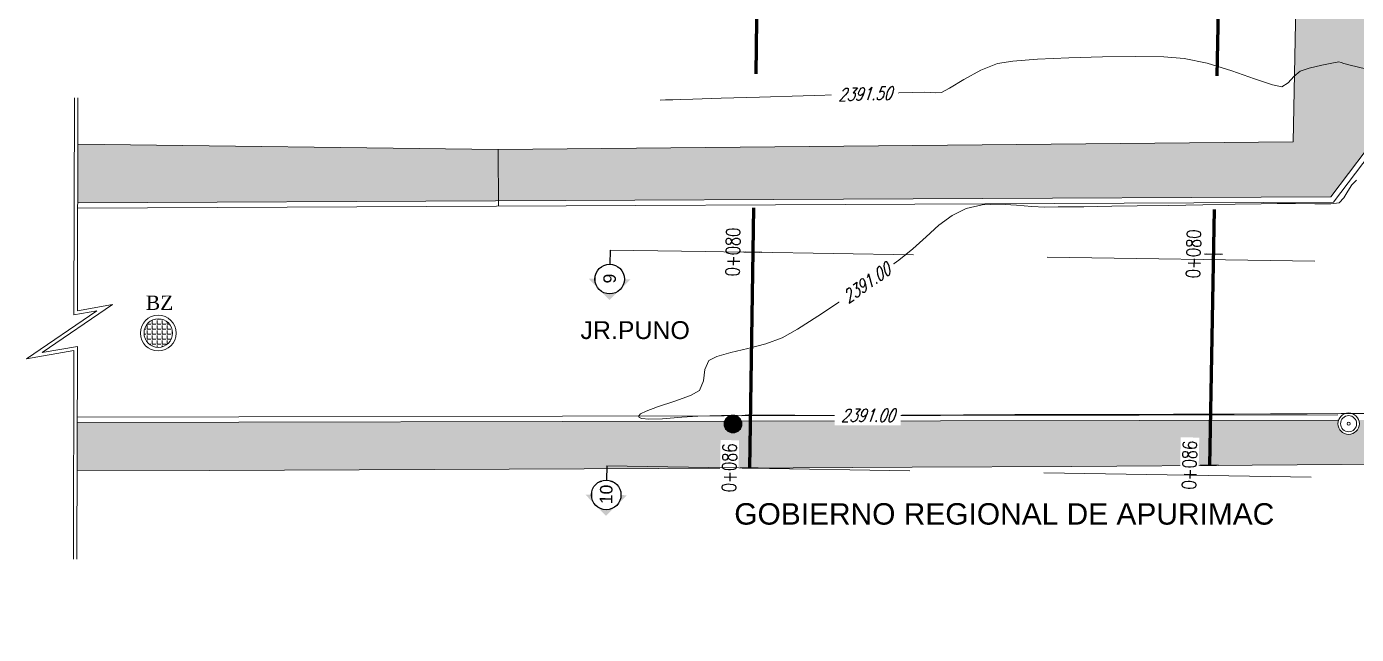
# Model space of a CAD drawing. Header units: metres. Extents: x 0 to 730306, y 0 to 8491524.
# Drawn here: x 729519.78 to 729557.05, y 8491322.2 to 8491339.22 of the extents above; entities that cross this region are included whole.
import ezdxf

# ---------------------------------------------------------------- set-up
doc = ezdxf.new("R2010")
doc.units = ezdxf.units.M
doc.linetypes.add('HIDDEN', pattern=[0.375, 0.25, -0.125])
for name, color, linetype in [('C-ALIG', 9, 'HIDDEN'), ('C-TOPO-MINR', 8, 'Continuous'), ('C-TOPO-TEXT', 7, 'Continuous'), ('G-Formatos', 7, 'Continuous'), ('LINEAS DE SECCIÓN', 150, 'HIDDEN'), ('TEXTO DE SECCIÓN', 11, 'Continuous'), ('V-NODE-TEXT', 11, 'Continuous')]:
    doc.layers.add(name, color=color, linetype=linetype)
for name, color, linetype, lineweight in [('CALLES', 5, 'Continuous', 18), ('ESPINAS', 86, 'Continuous', 0), ('HACH', 7, 'Continuous', 0), ('T-POSTE', 7, 'Continuous', 25), ('TEX-2', 5, 'Continuous', 5), ('TEXTO', 255, 'Continuous', 0)]:
    doc.layers.add(name, color=color, linetype=linetype, lineweight=lineweight)
doc.styles.add('Arial', font='arial.ttf')
doc.styles.add('ROMANS-SP', font='simplex.shx', dxfattribs={"width": 0.75, "height": 1.8, "bigfont": '@extfont2.shx'})
doc.styles.add('SIMPLEX', font='simplex.shx', dxfattribs={"width": 0.75, "oblique": 20, "height": 1.75})
doc.styles.get("Standard").update_dxf_attribs({"font": 'arial.ttf'})

# ---------------------------------------------------------------- blocks, each defined once
blk = doc.blocks.new('AeccTickLine')
blk.add_line((0, -0.5), (0, 0.5))
blk = doc.blocks.new('AeccSectionMark')
at = {"linetype": 'ByBlock', "lineweight": -2}
h = blk.add_hatch(color=0, dxfattribs=at)
h.paths.add_polyline_path([(6, 7.207), (5.646, 6.854, -0.414214), (6.354, 6.854)])
h.paths.add_polyline_path([(5.646, 6.854), (5.293, 6.5), (5.5, 6.5, -0.198912)])
h.paths.add_polyline_path([(6.354, 6.854, -0.198912), (6.5, 6.5), (6.707, 6.5)])
at = {"color": 0, "linetype": 'ByBlock', "lineweight": -2}
blk.add_circle((6, 6.5), 0.5, dxfattribs=at)
blk = doc.blocks.new('HIDRANTE')
at = {"color": 1}
for radius in [0.388, 0.291, 0.0566]:
    blk.add_circle((0, 0), radius, dxfattribs=at)
blk = doc.blocks.new('*U155', base_point=(729556.832, 8491328.098, 2391.013))
at = {"color": 0, "linetype": 'ByBlock', "lineweight": -2, "xscale": 0.7727211238843856, "yscale": 0.7727211238843856, "zscale": 0.7727211238843856}
blk.add_blockref('HIDRANTE', (729556.832, 8491328.098, 2391.013), dxfattribs=at)
blk = doc.blocks.new('POSTE DE CONCRETO')
at = {"layer": 'T-POSTE', "lineweight": 0}
h = blk.add_hatch(dxfattribs=at)
h.set_pattern_fill('ANSI31', color=256, scale=0.02, angle=135)
edge = h.paths.add_edge_path()
edge.add_arc((0, 0), 1.73, 0, 360)
blk.add_circle((0, 0), 1.73, dxfattribs=at)
blk = doc.blocks.new('*U156', base_point=(729539.577, 8491328.089, 2391.164))
at = {"color": 3, "linetype": 'ByBlock', "lineweight": -2, "xscale": 0.1446221087505031, "yscale": 0.1446221087505031, "zscale": 0.1446221087505031}
blk.add_blockref('POSTE DE CONCRETO', (729539.577, 8491328.089, 2391.164), dxfattribs=at)
blk = doc.blocks.new('BUZON 2')
h = blk.add_hatch()
h.set_pattern_fill('ANGLE', color=0, scale=0.02)
h.set_pattern_definition([(0, (-729608.55375, -8491393.21117), (0, 0.1397), [0.1016, -0.0381]), (90, (-729608.55375, -8491393.21117), (-0.1397, 9e-18), [0.1016, -0.0381])])
h.paths.add_polyline_path([(-0.4, 0, 1), (0.4, 0, 1)])
at = {"color": 0}
for radius in [0.5, 0.4]:
    blk.add_circle((0, 0), radius, dxfattribs=at)
blk = doc.blocks.new('*U157', base_point=(729523.469, 8491330.635, 2391.151))
at = {"layer": 'V-NODE-TEXT', "color": 8, "linetype": 'ByBlock', "insert": (729523.119, 8491331.685, 2391.151), "char_height": 0.4, "attachment_point": 1}
blk.add_mtext('{\\fTimes New Roman|b0|i0|c0|p18;BZ}', dxfattribs=at)
blk = doc.blocks.new('*U158', base_point=(729523.469, 8491330.635, 2391.151))
at = {"color": 7, "linetype": 'ByBlock', "lineweight": -2}
blk.add_blockref('*U157', (729523.469, 8491330.635, 2391.151), dxfattribs=at)
blk = doc.blocks.new('*U159', base_point=(729523.469, 8491330.635, 2391.151))
at = {"color": 7, "linetype": 'ByBlock', "lineweight": -2}
for name in ['*U158', 'BUZON 2']:
    blk.add_blockref(name, (729523.469, 8491330.635, 2391.151), dxfattribs=at)

msp = doc.modelspace()

# ---------------------------------------------------------------- hatches: boundary and pattern name
at = {"layer": 'HACH', "lineweight": 0}
h = msp.add_hatch(dxfattribs=at)
h.set_pattern_fill('AR-B816', color=256, scale=0.001)
h.set_pattern_definition([(0, (-12.828, 1.7562), (0, 0.2032), []), (90, (-12.828, 1.7562), (-0.2032, 0.2032), [0.2032, -0.2032])])
h.paths.add_polyline_path([(729558.331, 8491341.646, -0.47408), (729558.032, 8491341.891, -0.476317), (729558.333, 8491342.136), (729558.381, 8491355.185), (729555.687, 8491356.332), (729555.58, 8491351.118), (729555.578, 8491350.984), (729555.577, 8491350.984), (729555.482, 8491346.354), (729555.273, 8491335.991), (729547.153, 8491335.913), (729547.149, 8491334.402), (729556.329, 8491334.446), (729558.314, 8491337.059)])
h.paths.add_polyline_path([(729547.153, 8491335.913), (729532.996, 8491335.777), (729533.002, 8491334.335), (729547.149, 8491334.402)])

# ---------------------------------------------------------------- linework, layer by layer
at = {"lineweight": 5}
for points in [[(729521.089, 8491324.307), (729521.102, 8491330.143), (729519.778, 8491329.913), (729521.751, 8491331.256), (729521.105, 8491331.143), (729521.118, 8491337.218)], [(729521.189, 8491324.307), (729521.203, 8491330.262), (729520.217, 8491330.091), (729522.19, 8491331.434), (729521.205, 8491331.262), (729521.218, 8491337.218)], [(729532.996, 8491335.777), (729533.003, 8491334.185)]]:
    msp.add_lwpolyline(points, dxfattribs=at)
at = {"layer": 'C-ALIG', "color": 5, "linetype": 'HIDDEN', "lineweight": 60, "ltscale": 30}
for p, q in [((729541.416, 8491412.886), (729540.036, 8491326.854)), ((729541.416, 8491412.886), (729540.036, 8491326.854)), ((729541.416, 8491412.886), (729540.036, 8491326.854)), ((729554.562, 8491412.827), (729552.931, 8491326.928))]:
    msp.add_line(p, q, dxfattribs=at)
at = {"layer": 'C-TOPO-MINR', "color": 84, "linetype": 'Continuous', "lineweight": 0}
for points, elevation in [([(729557.303, 8491338.032), (729556.876, 8491338.138), (729556.694, 8491338.187), (729556.623, 8491338.21), (729556.553, 8491338.229), (729556.404, 8491338.204), (729556.082, 8491338.14), (729555.725, 8491338.056), (729555.472, 8491337.971), (729555.293, 8491337.819), (729555.14, 8491337.64), (729554.963, 8491337.53), (729554.694, 8491337.583), (729554.195, 8491337.754), (729553.556, 8491337.978), (729552.867, 8491338.19), (729552.22, 8491338.327), (729551.649, 8491338.367), (729550.853, 8491338.38), (729549.933, 8491338.371), (729548.987, 8491338.343), (729548.115, 8491338.3), (729547.418, 8491338.245), (729546.994, 8491338.183), (729546.52, 8491337.998), (729546.044, 8491337.736), (729545.649, 8491337.495), (729545.42, 8491337.375), (729545.265, 8491337.36), (729545.111, 8491337.371), (729544.949, 8491337.38), (729544.616, 8491337.371), (729543.839, 8491337.348), (729542.766, 8491337.316), (729541.544, 8491337.279), (729540.32, 8491337.242), (729539.242, 8491337.21), (729538.456, 8491337.186), (729538.111, 8491337.175), (729537.894, 8491337.169), (729537.686, 8491337.164), (729537.538, 8491337.16)], 2391.5), ([(729557.055, 8491334.914), (729556.923, 8491334.782), (729556.811, 8491334.604), (729556.699, 8491334.423), (729556.563, 8491334.282), (729556.33, 8491334.256), (729555.883, 8491334.253), (729555.343, 8491334.259), (729554.828, 8491334.26), (729554.382, 8491334.253), (729553.65, 8491334.241), (729552.749, 8491334.226), (729551.795, 8491334.21), (729550.905, 8491334.196), (729550.197, 8491334.184), (729549.785, 8491334.178), (729549.409, 8491334.173), (729549.051, 8491334.17), (729548.693, 8491334.166), (729548.317, 8491334.162), (729547.955, 8491334.179), (729547.519, 8491334.217), (729547.044, 8491334.242), (729546.564, 8491334.223), (729546.116, 8491334.126), (729545.717, 8491333.929), (729545.347, 8491333.653), (729544.988, 8491333.33), (729544.622, 8491332.994), (729544.229, 8491332.679), (729543.796, 8491332.37), (729543.227, 8491331.969), (729542.592, 8491331.53), (729541.956, 8491331.104), (729541.389, 8491330.745), (729540.957, 8491330.506), (729540.501, 8491330.334), (729539.996, 8491330.199), (729539.515, 8491330.087), (729539.127, 8491329.982), (729538.903, 8491329.871), (729538.789, 8491329.611), (729538.748, 8491329.294), (729538.638, 8491329.023), (729538.383, 8491328.884), (729537.945, 8491328.728), (729537.464, 8491328.57), (729537.142, 8491328.451), (729536.986, 8491328.37), (729536.939, 8491328.321), (729536.936, 8491328.299), (729536.95, 8491328.274), (729537.022, 8491328.241), (729537.221, 8491328.221), (729537.601, 8491328.236), (729538.139, 8491328.283), (729538.591, 8491328.313), (729538.932, 8491328.318), (729539.257, 8491328.324), (729539.581, 8491328.329), (729539.922, 8491328.332), (729540.257, 8491328.333), (729540.743, 8491328.333), (729541.313, 8491328.332), (729541.898, 8491328.33), (729542.43, 8491328.329), (729542.841, 8491328.329), (729543.222, 8491328.329), (729543.587, 8491328.33), (729543.946, 8491328.331), (729544.308, 8491328.332), (729544.685, 8491328.334), (729545.15, 8491328.337), (729545.593, 8491328.341), (729546.036, 8491328.345), (729546.502, 8491328.348), (729546.875, 8491328.349), (729547.473, 8491328.351), (729548.242, 8491328.353), (729549.127, 8491328.355), (729550.071, 8491328.357), (729551.021, 8491328.359), (729551.922, 8491328.361), (729552.717, 8491328.363), (729553.627, 8491328.366), (729554.641, 8491328.371), (729555.67, 8491328.375), (729556.625, 8491328.379), (729557.417, 8491328.382)], 2391)]:
    msp.add_lwpolyline(points, dxfattribs=dict(at, elevation=elevation))
at = {"layer": 'CALLES', "lineweight": 13}
for points in [[(729521.215, 8491335.926), (729532.996, 8491335.777), (729555.273, 8491335.991), (729555.484, 8491346.463)], [(729558.331, 8491341.641), (729558.314, 8491337.059), (729556.329, 8491334.446), (729521.21, 8491334.28)], [(729558.481, 8491341.641), (729558.464, 8491337.008), (729556.403, 8491334.296), (729521.211, 8491334.13)], [(729539.327, 8491328.316), (729521.198, 8491328.28)], [(729539.327, 8491328.166), (729521.199, 8491328.13)], [(729556.532, 8491328.35), (729539.827, 8491328.317)], [(729556.532, 8491328.2), (729539.827, 8491328.167)], [(729521.195, 8491326.792), (729524.903, 8491326.788), (729539.603, 8491326.851), (729544.595, 8491326.883), (729549.076, 8491326.902), (729559.183, 8491326.971), (729563.516, 8491326.988)]]:
    msp.add_lwpolyline(points, dxfattribs=at)

# ---------------------------------------------------------------- block references
at = {"layer": 'ESPINAS', "lineweight": 5}
msp.add_blockref('*U159', (729523.469, 8491330.635, 2391.151), dxfattribs=at)
at = {"layer": 'ESPINAS'}
for name, p in [('*U156', (729539.577, 8491328.089, 2391.164)), ('*U155', (729556.832, 8491328.098, 2391.013))]:
    msp.add_blockref(name, p, dxfattribs=at)

# ---------------------------------------------------------------- texts
at = {"layer": 'TEX-2', "lineweight": 9, "style": 'Arial'}
msp.add_text('JR.PUNO', height=0.5, dxfattribs=at).set_placement((729535.302, 8491330.468, -2393.5))
at = {"layer": 'TEXTO', "style": 'Arial'}
msp.add_text('GOBIERNO REGIONAL DE APURIMAC', height=0.6, dxfattribs=at).set_placement((729539.613, 8491325.272, -2393.5))
at = {"layer": 'TEXTO DE SECCIÓN', "color": 11, "linetype": 'Continuous', "lineweight": -3, "char_height": 0.35, "attachment_point": 5, "rotation": 89.0815, "bg_fill": 3, "box_fill_scale": 1.635, "bg_fill_color": 256, "bg_fill_true_color": 13158600, "bg_fill_transparency": 0}
for s, insert, width in [('9', (729536.121, 8491332.161), 0.13283), ('10', (729536.024, 8491326.118), 0.26965)]:
    msp.add_mtext(s, dxfattribs=dict(at, insert=insert, width=width))

# ---------------------------------------------------------------- next in the draw order: texts
at = {"layer": 'C-TOPO-TEXT', "color": 7, "linetype": 'Continuous', "lineweight": 5, "insert": (729543.272, 8491337.331, 2391.5), "char_height": 0.36, "width": 1.65243, "attachment_point": 5, "rotation": 1.7126, "style": 'SIMPLEX', "bg_fill": 3, "box_fill_scale": 1.277778, "bg_fill_color": 256, "bg_fill_true_color": 13158600, "bg_fill_transparency": 0}
msp.add_mtext('{\\C2;2391.50}', dxfattribs=at)
at = {"layer": 'TEXTO DE SECCIÓN', "color": 11, "linetype": 'Continuous', "lineweight": -3, "char_height": 0.35, "attachment_point": 5, "rotation": 89.0815, "bg_fill": 3, "box_fill_scale": 1.635, "bg_fill_color": 256, "bg_fill_true_color": 13158600, "bg_fill_transparency": 0}
for s, insert, width in [('9', (729536.121, 8491332.161), 0.13283), ('10', (729536.024, 8491326.118), 0.26965)]:
    msp.add_mtext(s, dxfattribs=dict(at, insert=insert, width=width))

# ---------------------------------------------------------------- next in the draw order: linework, layer by layer
at = {"layer": 'C-TOPO-MINR', "color": 84, "linetype": 'Continuous', "lineweight": 0, "elevation": 2391.5}
msp.add_lwpolyline([(729557.303, 8491338.032), (729556.876, 8491338.138), (729556.694, 8491338.187), (729556.623, 8491338.21), (729556.553, 8491338.229), (729556.404, 8491338.204), (729556.082, 8491338.14), (729555.725, 8491338.056), (729555.472, 8491337.971), (729555.293, 8491337.819), (729555.14, 8491337.64), (729554.963, 8491337.53), (729554.694, 8491337.583), (729554.195, 8491337.754), (729553.556, 8491337.978), (729552.867, 8491338.19), (729552.22, 8491338.327), (729551.649, 8491338.367), (729550.853, 8491338.38), (729549.933, 8491338.371), (729548.987, 8491338.343), (729548.115, 8491338.3), (729547.418, 8491338.245), (729546.994, 8491338.183), (729546.52, 8491337.998), (729546.044, 8491337.736), (729545.649, 8491337.495), (729545.42, 8491337.375), (729545.265, 8491337.36), (729545.111, 8491337.371), (729544.949, 8491337.38), (729544.616, 8491337.371), (729543.839, 8491337.348), (729542.766, 8491337.316), (729541.544, 8491337.279), (729540.32, 8491337.242), (729539.242, 8491337.21), (729538.456, 8491337.186), (729538.111, 8491337.175), (729537.894, 8491337.169), (729537.686, 8491337.164), (729537.538, 8491337.16)], dxfattribs=at)

# ---------------------------------------------------------------- next in the draw order: texts
at = {"layer": 'TEXTO DE SECCIÓN', "color": 11, "linetype": 'Continuous', "lineweight": -3, "char_height": 0.35, "attachment_point": 5, "rotation": 89.0815, "bg_fill": 3, "box_fill_scale": 1.635, "bg_fill_color": 256, "bg_fill_true_color": 13158600, "bg_fill_transparency": 0}
for s, insert, width in [('9', (729536.121, 8491332.161), 0.13283), ('10', (729536.024, 8491326.118), 0.26965)]:
    msp.add_mtext(s, dxfattribs=dict(at, insert=insert, width=width))

# ---------------------------------------------------------------- next in the draw order: hatches: boundary and pattern name
at = {"layer": 'HACH', "lineweight": 0}
h = msp.add_hatch(dxfattribs=at)
h.set_pattern_fill('AR-CONC', color=9, scale=0.003)
h.set_pattern_definition([(50, (-12.828, 1.7562), (0.546554006988, -0.047817256617), [0.05715, -0.62865]), (355, (-12.828, 1.7562), (-0.105730264275, 0.573170535717), [0.04572, -0.50292175251]), (100.4514447, (-12.78245, 1.7522), (0.44082374127, 0.525353255737), [0.0485700264, -0.5342707338]), (46.1842, (-12.828, 1.9086), (0.813237122676, -0.1261269838), [0.085725, -0.942975]), (96.63555761, (-12.7602, 1.8981), (0.712212402155, 0.74227837379), [0.07285506942, -0.80140682448]), (351.18415117, (-12.828, 1.9086), (0.712212402195, 0.74227837376), [0.06857990121, -0.75437919576]), (21, (-12.7518, 1.8705), (0.454843173807, -0.306795594561), [0.05715, -0.62865]), (326, (-12.7518, 1.8705), (0.185406085043, 0.552563898367), [0.04572, -0.50292]), (71.451445, (-12.7139, 1.84493), (0.640249257836, 0.245768306658), [0.0485700264, -0.5342698128]), (37.5, (-12.828, 1.7562), (0.0092658097518, 0.2536651166195), [0, -0.496824, 0, -0.51054, 0, -0.504825]), (7.5, (-12.828, 1.7562), (0.200458987531, 0.300541724454), [0, -0.291084, 0, -0.485394, 0, -0.192405]), (327.5, (-12.99793, 1.7562), (0.4067717855006, -0.017186231978), [0, -0.1905, 0, -0.59436, 0, -0.78867]), (317.5, (-13.07413, 1.7562), (0.444387544158, 0.0762794731), [0, -0.24765, 0, -0.394716, 0, -0.56007])])
h.paths.add_polyline_path([(729547.135, 8491328.181), (729539.814, 8491328.167, -0.079551), (729539.827, 8491328.089, -1), (729539.327, 8491328.089, -0.078558), (729539.339, 8491328.166), (729521.198, 8491328.13), (729521.195, 8491326.792), (729524.903, 8491326.788), (729539.603, 8491326.851), (729544.595, 8491326.883), (729547.132, 8491326.894)])
h.paths.add_polyline_path([(729563.071, 8491328.213), (729562.915, 8491328.212, -0.118768), (729562.943, 8491328.098, -1), (729562.443, 8491328.098, -0.117767), (729562.47, 8491328.211), (729557.113, 8491328.201, -0.087938), (729557.132, 8491328.098, -1), (729556.532, 8491328.098, -0.086943), (729556.549, 8491328.2), (729547.135, 8491328.181), (729547.132, 8491326.894), (729549.076, 8491326.902), (729559.183, 8491326.971), (729563.516, 8491326.988), (729563.467, 8491322.225), (729564.961, 8491322.222), (729565.01, 8491326.973, 0.30069)])
h.paths.add_polyline_path([(729578.502, 8491326.636), (729575.34, 8491326.831, 0.466276), (729574.659, 8491326.267), (729574.617, 8491322.2), (729575.317, 8491322.199), (729575.356, 8491326.043), (729578.5, 8491325.936)])
h.paths.add_polyline_path([(729578.519, 8491334.334), (729565.365, 8491334.442), (729565.356, 8491333.433), (729578.516, 8491333.166)])
h.paths.add_polyline_path([(729532.996, 8491335.777), (729521.215, 8491335.926), (729521.212, 8491334.28), (729533.002, 8491334.335)])

# ---------------------------------------------------------------- next in the draw order: linework, layer by layer
at = {"layer": 'TEXTO DE SECCIÓN', "color": 11, "linetype": 'Continuous', "lineweight": -3}
for p, q in [((729536.134, 8491332.96), (729536.127, 8491332.561)), ((729536.134, 8491332.96), (729536.127, 8491332.561)), ((729536.134, 8491332.96), (729536.127, 8491332.561)), ((729536.037, 8491326.918), (729536.03, 8491326.518)), ((729536.037, 8491326.918), (729536.03, 8491326.518)), ((729536.037, 8491326.918), (729536.03, 8491326.518))]:
    msp.add_line(p, q, dxfattribs=at)

# ---------------------------------------------------------------- next in the draw order: block references
for p, xscale, yscale, zscale, rotation in [((729541.177, 8491337.451), 0.8284272563609538, 0.8284272563609538, 0.8284272563609538, 179.0815238472392), ((729541.177, 8491337.451), 0.8284272608585398, 0.8284272608585398, 0.8284272608585398, 179.0815238515159), ((729541.177, 8491337.451), 0.8284271812007595, 0.8284271812007595, 0.8284271812007595, 179.0815238493448), ((729541.08, 8491331.409), 0.8284272563609538, 0.8284272563609538, 0.8284272563609538, 179.0815238472392), ((729541.08, 8491331.409), 0.8284272608585398, 0.8284272608585398, 0.8284272608585398, 179.0815238515159), ((729541.08, 8491331.409), 0.8284271812007595, 0.8284271812007595, 0.8284271812007595, 179.0815238493448)]:
    msp.add_blockref('AeccSectionMark', p, dxfattribs=dict(at, xscale=xscale, yscale=yscale, zscale=zscale, rotation=rotation))

# ---------------------------------------------------------------- next in the draw order: texts
at = {"layer": 'C-TOPO-TEXT', "color": 7, "linetype": 'Continuous', "lineweight": 5, "insert": (729543.272, 8491337.331, 2391.5), "char_height": 0.36, "width": 1.65243, "attachment_point": 5, "rotation": 1.7126, "style": 'SIMPLEX', "bg_fill": 3, "box_fill_scale": 1.277778, "bg_fill_color": 256, "bg_fill_true_color": 13158600, "bg_fill_transparency": 0}
msp.add_mtext('{\\C2;2391.50}', dxfattribs=at)

# ---------------------------------------------------------------- next in the draw order: linework, layer by layer
at = {"layer": 'C-TOPO-MINR', "color": 84, "linetype": 'Continuous', "lineweight": 0, "elevation": 2391.5}
msp.add_lwpolyline([(729557.303, 8491338.032), (729556.876, 8491338.138), (729556.694, 8491338.187), (729556.623, 8491338.21), (729556.553, 8491338.229), (729556.404, 8491338.204), (729556.082, 8491338.14), (729555.725, 8491338.056), (729555.472, 8491337.971), (729555.293, 8491337.819), (729555.14, 8491337.64), (729554.963, 8491337.53), (729554.694, 8491337.583), (729554.195, 8491337.754), (729553.556, 8491337.978), (729552.867, 8491338.19), (729552.22, 8491338.327), (729551.649, 8491338.367), (729550.853, 8491338.38), (729549.933, 8491338.371), (729548.987, 8491338.343), (729548.115, 8491338.3), (729547.418, 8491338.245), (729546.994, 8491338.183), (729546.52, 8491337.998), (729546.044, 8491337.736), (729545.649, 8491337.495), (729545.42, 8491337.375), (729545.265, 8491337.36), (729545.111, 8491337.371), (729544.949, 8491337.38), (729544.616, 8491337.371), (729543.839, 8491337.348), (729542.766, 8491337.316), (729541.544, 8491337.279), (729540.32, 8491337.242), (729539.242, 8491337.21), (729538.456, 8491337.186), (729538.111, 8491337.175), (729537.894, 8491337.169), (729537.686, 8491337.164), (729537.538, 8491337.16)], dxfattribs=at)

# ---------------------------------------------------------------- next in the draw order: texts
at = {"layer": 'C-TOPO-TEXT', "color": 7, "linetype": 'Continuous', "lineweight": 5, "char_height": 0.36, "width": 1.65243, "attachment_point": 5, "style": 'SIMPLEX', "bg_fill": 3, "box_fill_scale": 1.277778, "bg_fill_color": 256, "bg_fill_true_color": 13158600, "bg_fill_transparency": 0}
for insert, rotation in [((729543.319, 8491332.034, 2391), 35.1787), ((729543.352, 8491328.33, 2391), 0.101)]:
    msp.add_mtext('{\\C2;2391.00}', dxfattribs=dict(at, insert=insert, rotation=rotation))
at = {"layer": 'G-Formatos', "color": 2, "linetype": 'Continuous', "lineweight": 9, "char_height": 0.4, "attachment_point": 8, "style": 'ROMANS-SP', "bg_fill": 3, "box_fill_scale": 1.15, "bg_fill_color": 256, "bg_fill_true_color": 13158600, "bg_fill_transparency": 0}
for s, insert, width, rotation in [('{\\C2;0+080}', (729539.773, 8491332.902), 1.44286, 89.0815), ('{\\C2;0+080}', (729552.683, 8491332.849), 1.44286, 88.9122), ('{\\C2;0+086}', (729552.571, 8491326.935), 1.42843, 88.9122), ('{\\C2;0+086}', (729539.676, 8491326.86), 1.42843, 89.0815)]:
    msp.add_mtext(s, dxfattribs=dict(at, insert=insert, width=width, rotation=rotation))

# ---------------------------------------------------------------- next in the draw order: linework, layer by layer
at = {"layer": 'C-ALIG', "color": 5, "linetype": 'HIDDEN', "lineweight": 60, "ltscale": 30}
msp.add_line((729554.562, 8491412.827), (729552.931, 8491326.928), dxfattribs=at)
at = {"layer": 'C-TOPO-MINR', "color": 84, "linetype": 'Continuous', "lineweight": 0, "elevation": 2391}
msp.add_lwpolyline([(729557.055, 8491334.914), (729556.923, 8491334.782), (729556.811, 8491334.604), (729556.699, 8491334.423), (729556.563, 8491334.282), (729556.33, 8491334.256), (729555.883, 8491334.253), (729555.343, 8491334.259), (729554.828, 8491334.26), (729554.382, 8491334.253), (729553.65, 8491334.241), (729552.749, 8491334.226), (729551.795, 8491334.21), (729550.905, 8491334.196), (729550.197, 8491334.184), (729549.785, 8491334.178), (729549.409, 8491334.173), (729549.051, 8491334.17), (729548.693, 8491334.166), (729548.317, 8491334.162), (729547.955, 8491334.179), (729547.519, 8491334.217), (729547.044, 8491334.242), (729546.564, 8491334.223), (729546.116, 8491334.126), (729545.717, 8491333.929), (729545.347, 8491333.653), (729544.988, 8491333.33), (729544.622, 8491332.994), (729544.229, 8491332.679), (729543.796, 8491332.37), (729543.227, 8491331.969), (729542.592, 8491331.53), (729541.956, 8491331.104), (729541.389, 8491330.745), (729540.957, 8491330.506), (729540.501, 8491330.334), (729539.996, 8491330.199), (729539.515, 8491330.087), (729539.127, 8491329.982), (729538.903, 8491329.871), (729538.789, 8491329.611), (729538.748, 8491329.294), (729538.638, 8491329.023), (729538.383, 8491328.884), (729537.945, 8491328.728), (729537.464, 8491328.57), (729537.142, 8491328.451), (729536.986, 8491328.37), (729536.939, 8491328.321), (729536.936, 8491328.299), (729536.95, 8491328.274), (729537.022, 8491328.241), (729537.221, 8491328.221), (729537.601, 8491328.236), (729538.139, 8491328.283), (729538.591, 8491328.313), (729538.932, 8491328.318), (729539.257, 8491328.324), (729539.581, 8491328.329), (729539.922, 8491328.332), (729540.257, 8491328.333), (729540.743, 8491328.333), (729541.313, 8491328.332), (729541.898, 8491328.33), (729542.43, 8491328.329), (729542.841, 8491328.329), (729543.222, 8491328.329), (729543.587, 8491328.33), (729543.946, 8491328.331), (729544.308, 8491328.332), (729544.685, 8491328.334), (729545.15, 8491328.337), (729545.593, 8491328.341), (729546.036, 8491328.345), (729546.502, 8491328.348), (729546.875, 8491328.349), (729547.473, 8491328.351), (729548.242, 8491328.353), (729549.127, 8491328.355), (729550.071, 8491328.357), (729551.021, 8491328.359), (729551.922, 8491328.361), (729552.717, 8491328.363), (729553.627, 8491328.366), (729554.641, 8491328.371), (729555.67, 8491328.375), (729556.625, 8491328.379), (729557.417, 8491328.382)], dxfattribs=at)
at = {"layer": 'LINEAS DE SECCIÓN', "color": 150, "linetype": 'HIDDEN', "lineweight": 20, "ltscale": 30}
for points in [[(729567.13, 8491332.464), (729540.133, 8491332.896), (729536.134, 8491332.96)], [(729567.033, 8491326.421), (729540.036, 8491326.854), (729536.037, 8491326.918)]]:
    msp.add_lwpolyline(points, dxfattribs=at)

# ---------------------------------------------------------------- next in the draw order: block references
at = {"layer": 'G-Formatos', "color": 3, "linetype": 'Continuous', "lineweight": 9, "extrusion": (-1.22449e-16, 1.96308e-18, -1), "rotation": 270.9184761413901}
for p, xscale, yscale, zscale in [((-729540.133, 8491332.896), 0.5000000340733469, 0.5000000340733469, 0.5000000340733469), ((-729540.133, 8491332.896), 0.4000000272586776, 0.4000000272586776, 0.4000000272586776), ((-729540.036, 8491326.854), 0.5000000340733469, 0.5000000340733469, 0.5000000340733469), ((-729540.036, 8491326.854), 0.4000000272586776, 0.4000000272586776, 0.4000000272586776)]:
    msp.add_blockref('AeccTickLine', p, dxfattribs=dict(at, xscale=xscale, yscale=yscale, zscale=zscale))
at = {"layer": 'G-Formatos', "color": 3, "linetype": 'Continuous', "lineweight": 9, "extrusion": (-1.22443e-16, 2.32496e-18, -1), "rotation": 271.0878106474457}
for p, xscale, yscale, zscale in [((-729553.043, 8491332.842), 0.5000000340733469, 0.5000000340733469, 0.5000000340733469), ((-729553.043, 8491332.842), 0.4000000272586775, 0.4000000272586775, 0.4000000272586775), ((-729552.931, 8491326.928), 0.5000000340733469, 0.5000000340733469, 0.5000000340733469), ((-729552.931, 8491326.928), 0.4000000272586775, 0.4000000272586775, 0.4000000272586775)]:
    msp.add_blockref('AeccTickLine', p, dxfattribs=dict(at, xscale=xscale, yscale=yscale, zscale=zscale))

# ---------------------------------------------------------------- next in the draw order: texts
at = {"layer": 'C-TOPO-TEXT', "color": 7, "linetype": 'Continuous', "lineweight": 5, "insert": (729543.272, 8491337.331, 2391.5), "char_height": 0.36, "width": 1.65243, "attachment_point": 5, "rotation": 1.7126, "style": 'SIMPLEX', "bg_fill": 3, "box_fill_scale": 1.277778, "bg_fill_color": 256, "bg_fill_true_color": 13158600, "bg_fill_transparency": 0}
msp.add_mtext('{\\C2;2391.50}', dxfattribs=at)

# ---------------------------------------------------------------- next in the draw order: texts
at = {"layer": 'C-TOPO-TEXT', "color": 7, "linetype": 'Continuous', "lineweight": 5, "char_height": 0.36, "width": 1.65243, "attachment_point": 5, "style": 'SIMPLEX', "bg_fill": 3, "box_fill_scale": 1.277778, "bg_fill_color": 256, "bg_fill_true_color": 13158600, "bg_fill_transparency": 0}
for insert, rotation in [((729543.319, 8491332.034, 2391), 35.1787), ((729543.352, 8491328.33, 2391), 0.101)]:
    msp.add_mtext('{\\C2;2391.00}', dxfattribs=dict(at, insert=insert, rotation=rotation))
at = {"layer": 'G-Formatos', "color": 2, "linetype": 'Continuous', "lineweight": 9, "char_height": 0.4, "attachment_point": 8, "style": 'ROMANS-SP', "bg_fill": 3, "box_fill_scale": 1.15, "bg_fill_color": 256, "bg_fill_true_color": 13158600, "bg_fill_transparency": 0}
for s, insert, width, rotation in [('{\\C2;0+080}', (729539.773, 8491332.902), 1.44286, 89.0815), ('{\\C2;0+080}', (729552.683, 8491332.849), 1.44286, 88.9122), ('{\\C2;0+086}', (729552.571, 8491326.935), 1.42843, 88.9122), ('{\\C2;0+086}', (729539.676, 8491326.86), 1.42843, 89.0815)]:
    msp.add_mtext(s, dxfattribs=dict(at, insert=insert, width=width, rotation=rotation))

# ---------------------------------------------------------------- next in the draw order: linework, layer by layer
at = {"layer": 'C-ALIG', "color": 5, "linetype": 'HIDDEN', "lineweight": 60, "ltscale": 30}
msp.add_line((729554.562, 8491412.827), (729552.931, 8491326.928), dxfattribs=at)
at = {"layer": 'C-TOPO-MINR', "color": 84, "linetype": 'Continuous', "lineweight": 0, "elevation": 2391}
msp.add_lwpolyline([(729557.055, 8491334.914), (729556.923, 8491334.782), (729556.811, 8491334.604), (729556.699, 8491334.423), (729556.563, 8491334.282), (729556.33, 8491334.256), (729555.883, 8491334.253), (729555.343, 8491334.259), (729554.828, 8491334.26), (729554.382, 8491334.253), (729553.65, 8491334.241), (729552.749, 8491334.226), (729551.795, 8491334.21), (729550.905, 8491334.196), (729550.197, 8491334.184), (729549.785, 8491334.178), (729549.409, 8491334.173), (729549.051, 8491334.17), (729548.693, 8491334.166), (729548.317, 8491334.162), (729547.955, 8491334.179), (729547.519, 8491334.217), (729547.044, 8491334.242), (729546.564, 8491334.223), (729546.116, 8491334.126), (729545.717, 8491333.929), (729545.347, 8491333.653), (729544.988, 8491333.33), (729544.622, 8491332.994), (729544.229, 8491332.679), (729543.796, 8491332.37), (729543.227, 8491331.969), (729542.592, 8491331.53), (729541.956, 8491331.104), (729541.389, 8491330.745), (729540.957, 8491330.506), (729540.501, 8491330.334), (729539.996, 8491330.199), (729539.515, 8491330.087), (729539.127, 8491329.982), (729538.903, 8491329.871), (729538.789, 8491329.611), (729538.748, 8491329.294), (729538.638, 8491329.023), (729538.383, 8491328.884), (729537.945, 8491328.728), (729537.464, 8491328.57), (729537.142, 8491328.451), (729536.986, 8491328.37), (729536.939, 8491328.321), (729536.936, 8491328.299), (729536.95, 8491328.274), (729537.022, 8491328.241), (729537.221, 8491328.221), (729537.601, 8491328.236), (729538.139, 8491328.283), (729538.591, 8491328.313), (729538.932, 8491328.318), (729539.257, 8491328.324), (729539.581, 8491328.329), (729539.922, 8491328.332), (729540.257, 8491328.333), (729540.743, 8491328.333), (729541.313, 8491328.332), (729541.898, 8491328.33), (729542.43, 8491328.329), (729542.841, 8491328.329), (729543.222, 8491328.329), (729543.587, 8491328.33), (729543.946, 8491328.331), (729544.308, 8491328.332), (729544.685, 8491328.334), (729545.15, 8491328.337), (729545.593, 8491328.341), (729546.036, 8491328.345), (729546.502, 8491328.348), (729546.875, 8491328.349), (729547.473, 8491328.351), (729548.242, 8491328.353), (729549.127, 8491328.355), (729550.071, 8491328.357), (729551.021, 8491328.359), (729551.922, 8491328.361), (729552.717, 8491328.363), (729553.627, 8491328.366), (729554.641, 8491328.371), (729555.67, 8491328.375), (729556.625, 8491328.379), (729557.417, 8491328.382)], dxfattribs=at)
at = {"layer": 'LINEAS DE SECCIÓN', "color": 150, "linetype": 'HIDDEN', "lineweight": 20, "ltscale": 30}
for points in [[(729567.13, 8491332.464), (729540.133, 8491332.896), (729536.134, 8491332.96)], [(729567.033, 8491326.421), (729540.036, 8491326.854), (729536.037, 8491326.918)]]:
    msp.add_lwpolyline(points, dxfattribs=at)

# ---------------------------------------------------------------- next in the draw order: block references
at = {"layer": 'G-Formatos', "color": 3, "linetype": 'Continuous', "lineweight": 9, "extrusion": (-1.22449e-16, 1.96308e-18, -1), "rotation": 270.9184761413901}
for p, xscale, yscale, zscale in [((-729540.133, 8491332.896), 0.5000000821510704, 0.5000000821510704, 0.5000000821510704), ((-729540.133, 8491332.896), 0.4000000657208564, 0.4000000657208564, 0.4000000657208564), ((-729540.036, 8491326.854), 0.5000000821510704, 0.5000000821510704, 0.5000000821510704), ((-729540.036, 8491326.854), 0.4000000657208564, 0.4000000657208564, 0.4000000657208564)]:
    msp.add_blockref('AeccTickLine', p, dxfattribs=dict(at, xscale=xscale, yscale=yscale, zscale=zscale))
at = {"layer": 'G-Formatos', "color": 3, "linetype": 'Continuous', "lineweight": 9, "extrusion": (-1.22443e-16, 2.32496e-18, -1), "rotation": 271.0878106474457}
for p, xscale, yscale, zscale in [((-729553.043, 8491332.842), 0.5000000821510705, 0.5000000821510705, 0.5000000821510705), ((-729553.043, 8491332.842), 0.4000000657208567, 0.4000000657208567, 0.4000000657208567), ((-729552.931, 8491326.928), 0.5000000821510705, 0.5000000821510705, 0.5000000821510705), ((-729552.931, 8491326.928), 0.4000000657208567, 0.4000000657208567, 0.4000000657208567)]:
    msp.add_blockref('AeccTickLine', p, dxfattribs=dict(at, xscale=xscale, yscale=yscale, zscale=zscale))

# ---------------------------------------------------------------- next in the draw order: texts
at = {"layer": 'C-TOPO-TEXT', "color": 7, "linetype": 'Continuous', "lineweight": 5, "char_height": 0.36, "width": 1.65243, "attachment_point": 5, "style": 'SIMPLEX', "bg_fill": 3, "box_fill_scale": 1.277778, "bg_fill_color": 256, "bg_fill_true_color": 13158600, "bg_fill_transparency": 0}
for insert, rotation in [((729543.319, 8491332.034, 2391), 35.1787), ((729543.352, 8491328.33, 2391), 0.101)]:
    msp.add_mtext('{\\C2;2391.00}', dxfattribs=dict(at, insert=insert, rotation=rotation))
at = {"layer": 'G-Formatos', "color": 2, "linetype": 'Continuous', "lineweight": 9, "char_height": 0.4, "attachment_point": 8, "style": 'ROMANS-SP', "bg_fill": 3, "box_fill_scale": 1.15, "bg_fill_color": 256, "bg_fill_true_color": 13158600, "bg_fill_transparency": 0}
for s, insert, width, rotation in [('{\\C2;0+080}', (729539.773, 8491332.902), 1.44286, 89.0815), ('{\\C2;0+080}', (729552.683, 8491332.849), 1.44286, 88.9122), ('{\\C2;0+086}', (729552.571, 8491326.935), 1.42843, 88.9122), ('{\\C2;0+086}', (729539.676, 8491326.86), 1.42843, 89.0815)]:
    msp.add_mtext(s, dxfattribs=dict(at, insert=insert, width=width, rotation=rotation))

# ---------------------------------------------------------------- next in the draw order: linework, layer by layer
at = {"layer": 'LINEAS DE SECCIÓN', "color": 150, "linetype": 'HIDDEN', "lineweight": 20, "ltscale": 30}
for points in [[(729567.13, 8491332.464), (729540.133, 8491332.896), (729536.134, 8491332.96)], [(729567.033, 8491326.421), (729540.036, 8491326.854), (729536.037, 8491326.918)]]:
    msp.add_lwpolyline(points, dxfattribs=at)

# ---------------------------------------------------------------- next in the draw order: block references
at = {"layer": 'G-Formatos', "color": 3, "linetype": 'Continuous', "lineweight": 9, "extrusion": (-1.22449e-16, 1.96308e-18, -1), "rotation": 270.9184761413901}
for p, xscale, yscale, zscale in [((-729540.133, 8491332.896), 0.5000000794365371, 0.5000000794365371, 0.5000000794365371), ((-729540.133, 8491332.896), 0.4000000635492296, 0.4000000635492296, 0.4000000635492296), ((-729540.036, 8491326.854), 0.5000000794365371, 0.5000000794365371, 0.5000000794365371), ((-729540.036, 8491326.854), 0.4000000635492296, 0.4000000635492296, 0.4000000635492296)]:
    msp.add_blockref('AeccTickLine', p, dxfattribs=dict(at, xscale=xscale, yscale=yscale, zscale=zscale))
at = {"layer": 'G-Formatos', "color": 3, "linetype": 'Continuous', "lineweight": 9, "extrusion": (-1.22443e-16, 2.32496e-18, -1), "rotation": 271.0878106474457}
for p, xscale, yscale, zscale in [((-729553.043, 8491332.842), 0.5000000794365371, 0.5000000794365371, 0.5000000794365371), ((-729553.043, 8491332.842), 0.4000000635492297, 0.4000000635492297, 0.4000000635492297), ((-729552.931, 8491326.928), 0.5000000794365371, 0.5000000794365371, 0.5000000794365371), ((-729552.931, 8491326.928), 0.4000000635492297, 0.4000000635492297, 0.4000000635492297)]:
    msp.add_blockref('AeccTickLine', p, dxfattribs=dict(at, xscale=xscale, yscale=yscale, zscale=zscale))

doc.saveas('drawing.dxf')
